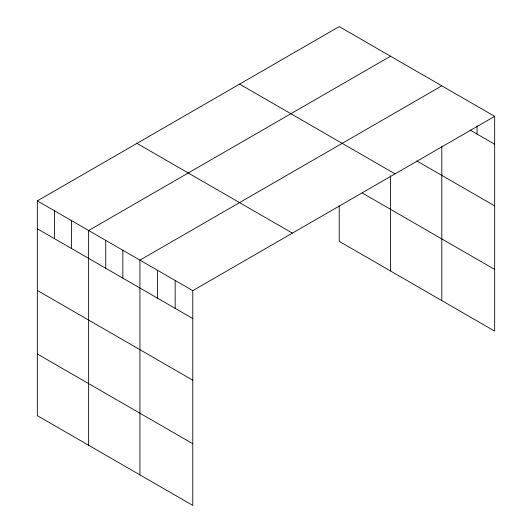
<?xml version="1.0" encoding="UTF-8"?>
<svg xmlns="http://www.w3.org/2000/svg" width="532" height="532" viewBox="0 0 532 532"><rect width="100%" height="100%" fill="white"/><g stroke="black" fill="none" stroke-linecap="round" stroke-linejoin="round"><path stroke-width="0.8" d="M37.333 200.89L192.784 290.638L192.784 505.4L37.333 415.652L37.333 200.89L339.217 26.6L494.667 116.348L494.667 331.11L339.217 241.362L339.217 206.004M390.515 56.219L88.631 230.509L88.631 445.264M441.813 85.838L139.929 260.128L139.929 474.883M192.784 290.638L494.667 116.348M470.002 129.994L494.667 144.232M416.875 160.99L494.667 205.904M239.593 84.116L395.05 173.864M362.013 192.857L494.667 269.438M136.95 143.374L292.407 233.122M37.333 228.773L192.784 318.528M37.333 290.445L192.784 380.194M37.333 353.979L192.784 443.735M477.051 125.865L477.051 134.064M441.813 146.613L441.813 300.593M390.515 175.912L390.515 270.974M175.168 280.47L175.168 308.354M157.552 270.296L157.552 298.179M122.832 250.253L122.832 278.136M105.728 240.378L105.728 268.268M71.534 220.634L71.534 248.517M54.43 210.765L54.43 238.649"/></g></svg>
